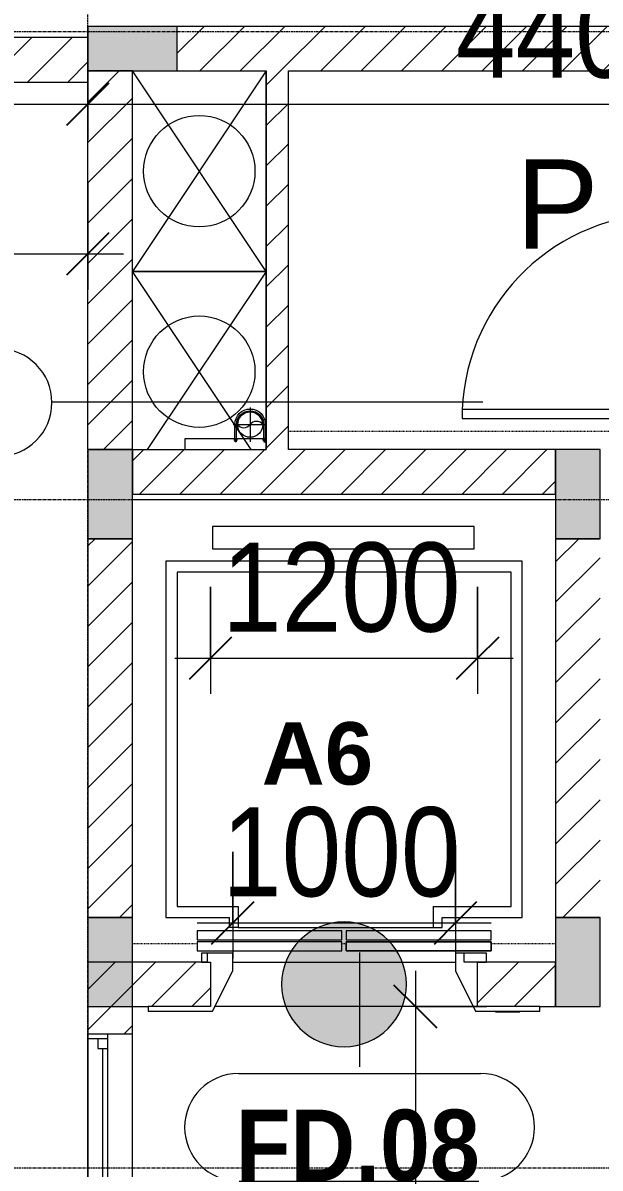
# Model space of a CAD drawing. Header units: millimetres. Extents: x 1591 to 240306, y -15958 to 82755.
# Drawn here: x 122762 to 125354, y 48437 to 53577 of the extents above; entities that cross this region are included whole.
import ezdxf

# ---------------------------------------------------------------- set-up
doc = ezdxf.new("R2010")
doc.units = ezdxf.units.MM
for name, pattern in [('Dash 1_8_', [6.35, 3.175, -3.175]), ('Grid Line', [22.225, 12.7, -3.175, 3.175, -3.175]), ('IMPORT-CENTER _2_', [40.64, 25.4, -5.08, 5.08, -5.08])]:
    doc.linetypes.add(name, pattern=pattern)
for name, color, linetype, lineweight in [('0-1', 7, 'Continuous', 5), ('0-2', 250, 'Continuous', 9), ('A-ANNO-DIMS', 211, 'Continuous', 9), ('A-ANNO-DIMS-160', 211, 'Continuous', 9), ('A-ANNO-NOTE', 131, 'Continuous', 9), ('A-AREA', 32, 'Dash 1_8_', 9), ('A-AREA-IDEN', 2, 'Continuous', 9), ('A-DETL-GENF-2', 1, 'Continuous', 9), ('A-DOOR-3', 1, 'Continuous', 9), ('A-DOOR-FRAM-1', 1, 'Continuous', 9), ('A-DOOR-IDEN', 31, 'Continuous', 9), ('A-FLOR', 192, 'Continuous', 9), ('A-FLOR-2', 9, 'Continuous', 9), ('A-GLAZ', 151, 'Continuous', 9), ('A-WALL', 113, 'Continuous', 9), ('A-WALL-3', 113, 'Continuous', 18), ('A-WALL-PATT-2', 111, 'Continuous', 9), ('G-ANNO-TEXT-1', 7, 'Continuous', 9), ('G-IMPT-2', 8, 'IMPORT-CENTER _2_', 9), ('G-IMPT-3', 8, 'Continuous', 9), ('M-EQPM', 50, 'Continuous', 9), ('S-COLS-1', 52, 'Continuous', 5), ('S-COLS-2', 7, 'Continuous', 18), ('S-GRID-1', 1, 'Grid Line', 9)]:
    doc.layers.add(name, color=color, linetype=linetype, lineweight=lineweight)
doc.styles.add('Arial_6', font='arial_0.ttf', dxfattribs={"height": 400})
doc.styles.add('Arial_9', font='arial_0.ttf', dxfattribs={"height": 280})
doc.styles.add('Arial_B_3', font='arialbd_0.ttf', dxfattribs={"width": 0.9, "height": 320})
doc.styles.add('UTM Avo', font='UTM Avo.ttf', dxfattribs={"width": 0.9, "height": 400})
doc.dimstyles.new('1_Dim_chi_tiet_2_5', dxfattribs={"dimscale": 304.8, "dimtxt": 399.720379, "dimasz": 0.629921, "dimexe": 0.524934, "dimexo": 0.0625, "dimgap": 0.052493, "dimtad": 1, "dimdec": 0, "dimrnd": 5, "dimzin": 0, "dimdsep": 46, "dimtxsty": 'UTM Avo', "dimblk1": 'OBLIQUE', "dimblk2": 'OBLIQUE', "dimsah": 1, "dimcen": 0.09, "dimdle": 0.524934, "dimazin": 0, "dimtfac": 1, "dimtdec": 4, "dimtix": 1, "dimtmove": 0, "dimatfit": 3, "dimfxl": 1.049869, "dimfxlon": 1, "dimtvp": 1, "dimtolj": 1, "dimtzin": 0, "dimarcsym": 2})
doc.dimstyles.new('1_Dim_chi_tiet_2_5_1', dxfattribs={"dimscale": 304.8, "dimtxt": 399.720379, "dimasz": 0.629921, "dimexe": 0.524934, "dimexo": 0.0625, "dimgap": 0.052493, "dimtad": 1, "dimdec": 0, "dimrnd": 5, "dimzin": 0, "dimdsep": 46, "dimtxsty": 'UTM Avo', "dimblk1": 'OBLIQUE', "dimblk2": 'OBLIQUE', "dimsah": 1, "dimcen": 0.09, "dimdle": 0.524934, "dimazin": 0, "dimtfac": 1, "dimtdec": 4, "dimtix": 1, "dimtmove": 0, "dimatfit": 3, "dimfxl": 1.049869, "dimfxlon": 1, "dimtvp": 1, "dimtolj": 1, "dimtzin": 0, "dimarcsym": 2})
pattern_1 = [(45, (11001.35, 0), (-90.50967, 90.50967), [])]

# ---------------------------------------------------------------- blocks, each defined once
blk = doc.blocks.new('NCV_TKTC_KET CAU_rvt-1-TKCS_MB TẦNG 3-4')
at = {"layer": 'S-COLS-1'}
for points in [[(112452.6, 53361.9), (112452.6, 53561.9), (112052.6, 53561.9), (112052.6, 53361.9)], [(112252.6, 51261.9), (112252.6, 51661.9), (112052.6, 51661.9), (112052.6, 51261.9)], [(114352.6, 51261.9), (114352.6, 51661.9), (114152.6, 51661.9), (114152.6, 51261.9)], [(112252.6, 49161.9), (112252.6, 49561.9), (112052.6, 49561.9), (112052.6, 49161.9)], [(114352.6, 49161.9), (114352.6, 49561.9), (114152.6, 49561.9), (114152.6, 49161.9)]]:
    blk.add_hatch(color=256, dxfattribs=at).paths.add_polyline_path(points)
at = {"layer": 'S-COLS-2'}
for p, q in [((112052.6, 53561.9), (112052.6, 53361.9)), ((112452.6, 53561.9), (112052.6, 53561.9)), ((112452.6, 53361.9), (112452.6, 53561.9)), ((112052.6, 53361.9), (112452.6, 53361.9)), ((112252.6, 51661.9), (112052.6, 51661.9)), ((112052.6, 51661.9), (112052.6, 51261.9)), ((112252.6, 51261.9), (112252.6, 51661.9)), ((114352.6, 51661.9), (114152.6, 51661.9)), ((114152.6, 51661.9), (114152.6, 51261.9)), ((114352.6, 51261.9), (114352.6, 51661.9)), ((112052.6, 51261.9), (112252.6, 51261.9)), ((114152.6, 51261.9), (114352.6, 51261.9)), ((112252.6, 49561.9), (112052.6, 49561.9)), ((112052.6, 49561.9), (112052.6, 49161.9)), ((112252.6, 49161.9), (112252.6, 49561.9)), ((114352.6, 49561.9), (114152.6, 49561.9)), ((114152.6, 49561.9), (114152.6, 49161.9)), ((114352.6, 49161.9), (114352.6, 49561.9)), ((112052.6, 49161.9), (112252.6, 49161.9)), ((114152.6, 49161.9), (114352.6, 49161.9))]:
    blk.add_line(p, q, dxfattribs=at)
blk = doc.blocks.new('NCV_TKTC_TANG 3 - 4_rvt-2-TKCS_MB TẦNG 3-4')
at = {"layer": 'A-FLOR-2'}
blk.add_line((112052.6, 53511.9), (112052.6, 53561.9), dxfattribs=at)
blk = doc.blocks.new('1_FAMILY RVT - W01-WxH 1400x3200xmm-489780-TKCS_MB TẦNG 3-4')
at = {"layer": 'A-GLAZ'}
for p, q in [((698.4, 172.39), (749.2, 197.79)), ((698.4, 172.39), (749.2, 146.99)), ((698.4, 172.39), (901.6, 172.39)), ((-1600, 96.19), (-1600, -103.81)), ((1600, 96.19), (-1600, 96.19)), ((-1600, 96.19), (-1536.5, 96.19)), ((-1580.95, 96.19), (-1580.95, 7.29)), ((-1536.5, 51.74), (-1580.95, 51.74)), ((-1536.5, 96.19), (-22.225, 96.19)), ((-1536.5, 96.19), (-1536.5, 51.74)), ((-1536.5, 73.965), (-22.225, 73.965)), ((-22.225, 7.29), (-22.225, 96.19)), ((-22.225, 96.19), (22.225, 96.19)), ((22.225, 51.74), (-22.225, 51.74)), ((22.225, 96.19), (1580.95, 96.19)), ((22.225, 96.19), (22.225, 7.29)), ((1536.5, 51.74), (1536.5, 7.29)), ((1580.95, 51.74), (1536.5, 51.74)), ((1580.95, 96.19), (1600, 96.19)), ((1580.95, 96.19), (1580.95, 7.29)), ((1600, -103.81), (1600, 96.19)), ((-1600, 7.29), (-1580.95, 7.29)), ((-1580.95, 7.29), (-22.225, 7.29)), ((-22.225, 7.29), (22.225, 7.29)), ((22.225, 29.515), (1536.5, 29.515)), ((22.225, 7.29), (1536.5, 7.29)), ((1536.5, 7.29), (1600, 7.29)), ((-1600, -103.81), (1600, -103.81))]:
    blk.add_line(p, q, dxfattribs=at)
blk = doc.blocks.new('Thang may HIEN - Dài x Rộng - 2000x2000-2402764-TKCS_MB TẦNG 3-4')
at = {"layer": 'A-DOOR-3'}
for p, q in [((-590, 120), (-880, 120)), ((-880, 120), (-880, 100)), ((-680, 124), (-790, 124)), ((-790, 124), (-790, 120)), ((-680, 120), (-680, 124)), ((-500, -60), (-590, 120)), ((590, 120), (500, -60)), ((880, 120), (590, 120)), ((880, 100), (880, 120)), ((-880, 100), (-600, 100)), ((-600, 100), (-600, -100)), ((600, -100), (600, 100)), ((600, 100), (880, 100)), ((-600, -100), (-640, -100)), ((-640, -100), (-640, -140)), ((-600, -100), (-540, -100)), ((-540, -100), (-540, -140)), ((-500, -140), (-500, -60)), ((500, -60), (500, -140)), ((615, -100), (600, -100)), ((615, -140), (615, -100)), ((640, -100), (615, -100)), ((640, -140), (640, -100)), ((-660, -190.4), (-660, -150.4)), ((-660, -150.4), (-10, -150.4)), ((-10, -150.4), (-660, -150.4)), ((-660, -150.4), (-660, -190.4)), ((-640, -140), (-540, -140)), ((-540, -140), (-500, -140)), ((-10, -150.4), (-10, -190.4)), ((-10, -190.4), (-10, -150.4)), ((660, -150.4), (10, -150.4)), ((10, -150.4), (10, -190.4)), ((10, -150.4), (10, -190.4)), ((660, -150.4), (10, -150.4)), ((500, -140), (615, -140)), ((615, -140), (640, -140)), ((660, -190.4), (660, -150.4)), ((660, -190.4), (660, -150.4)), ((-10, -190.4), (-660, -190.4)), ((-660, -190.4), (-10, -190.4)), ((-10, -200.4), (-660, -200.4)), ((-660, -200.4), (-660, -240.4)), ((-10, -200.4), (-660, -200.4)), ((-660, -200.4), (-660, -240.4)), ((-10, -240.4), (-10, -200.4)), ((-10, -240.4), (-10, -200.4)), ((10, -190.4), (660, -190.4)), ((10, -190.4), (660, -190.4)), ((10, -200.4), (10, -240.4)), ((660, -200.4), (10, -200.4)), ((10, -200.4), (10, -240.4)), ((660, -200.4), (10, -200.4)), ((660, -240.4), (660, -200.4)), ((660, -240.4), (660, -200.4)), ((-660, -240.4), (-10, -240.4)), ((-660, -240.4), (-10, -240.4)), ((-440, -255), (-440, -300)), ((-400, -255), (-440, -255)), ((475, -255), (-400, -255)), ((-400, -350), (-400, -255)), ((10, -240.4), (660, -240.4)), ((10, -240.4), (660, -240.4)), ((475, -255), (515, -255)), ((475, -350), (475, -255)), ((515, -255), (515, -300)), ((-440, -300), (-800, -300)), ((-800, -300), (-800, -1900)), ((800, -300), (515, -300)), ((800, -1900), (800, -300)), ((-400, -350), (-750, -350)), ((-750, -350), (-750, -1850)), ((750, -350), (475, -350)), ((750, -1850), (750, -350)), ((-750, -1850), (750, -1850)), ((-800, -1900), (800, -1900)), ((590.8, -1955.4), (-584.2, -1955.4)), ((-584.2, -1955.4), (-584.2, -2055.4)), ((590.8, -2055.4), (590.8, -1955.4)), ((-584.2, -2055.4), (590.8, -2055.4))]:
    blk.add_line(p, q, dxfattribs=at)
blk = doc.blocks.new('FD_02 - FD_03 - FD_03-KY THUAT-900x2200mm-801877-TKCS_MB TẦNG 3-4')
at = {"layer": 'A-DETL-GENF-2'}
for p, q in [((460, -50), (420, -50)), ((420, -50), (420, -970)), ((460, -970), (460, -50)), ((420, -970), (460, -970))]:
    blk.add_line(p, q, dxfattribs=at)
blk.add_arc((460, -50), 920, 180, 267.5081, dxfattribs=at)
at = {"layer": 'A-DOOR-FRAM-1'}
for p, q in [((-495, 50), (-450, 50)), ((-495, -50), (-495, 50)), ((-450, 50), (-450, -10)), ((450, 50), (495, 50)), ((450, -10), (450, 50)), ((495, 50), (495, -50)), ((-460, -50), (-495, -50)), ((-450, -10), (-460, -10)), ((-460, -10), (-460, -50)), ((460, -10), (450, -10)), ((460, -50), (460, -10)), ((495, -50), (460, -50))]:
    blk.add_line(p, q, dxfattribs=at)
blk = doc.blocks.new('TKTC_XREF_251221_MB TANG 2-7 - TKTC_XREF_260130_MB TANG 2-5_dwg_CUM U_DN100-V66-TKCS_MB TẦNG 3-4')
at = {"layer": 'G-IMPT-3'}
blk.add_hatch(color=256, dxfattribs=at).paths.add_polyline_path([(0, 61), (15.8, 58.9), (30.5, 52.8), (43.1, 43.1), (52.8, 30.5), (58.9, 15.8), (61, 0), (58.9, -15.8), (52.8, -30.5), (43.1, -43.1), (30.5, -52.8), (15.8, -58.9), (0, -61), (0, -57), (14.8, -55.1), (28.5, -49.4), (40.3, -40.3), (49.4, -28.5), (55.1, -14.8), (57, 0), (55.1, 14.8), (49.4, 28.5), (40.3, 40.3), (28.5, 49.4), (14.8, 55.1), (0, 57)])
for p, q in [((-79.1, 66.6), (-79.1, 63.4)), ((-76.6, 66.6), (-76.6, 63.4)), ((-74.6, 66.6), (-74.6, 63.4)), ((-72.7, 69.3), (-72.7, 60.7)), ((-66.9, 67.9), (-71.7, 67.9)), ((-66.9, 62.1), (-71.7, 62.1)), ((-65, 69), (0, 69)), ((-79.1, -63.4), (-79.1, -66.6)), ((-76.6, -63.4), (-76.6, -66.6)), ((-74.6, -63.4), (-74.6, -66.6)), ((-72.7, -60.7), (-72.7, -69.3)), ((-66.9, -62.1), (-71.7, -62.1)), ((-66.9, -67.9), (-71.7, -67.9)), ((-65, -69), (0, -69))]:
    blk.add_line(p, q, dxfattribs=at)
at = {"layer": 'G-IMPT-3', "flags": 128}
for points in [[(-72.7, 67.6), (-78.1, 67.6), (-78.1, 62.4), (-72.7, 62.4)], [(-71.7, 59.2), (-66.9, 59.2), (-66.9, 70.8), (-71.7, 70.8)], [(-65, 71.7), (-65, 57.3), (-66.9, 57.3), (-66.9, 59.2)], [(-65, 61), (0, 61), (0, 57)], [(-72.7, -62.4), (-78.1, -62.4), (-78.1, -67.6), (-72.7, -67.6)], [(-71.7, -70.8), (-66.9, -70.8), (-66.9, -59.2), (-71.7, -59.2)], [(-66.9, -59.2), (-66.9, -57.3), (-65, -57.3), (-65, -72.7), (-66.9, -72.7), (-66.9, -70.8)], [(-65, -61), (0, -61), (0, -57)]]:
    blk.add_lwpolyline(points, dxfattribs=at)
at = {"layer": 'G-IMPT-3'}
for centre, radius, start, end in [((-78.1, 66.6), 0.96, 90, 180), ((-78.1, 63.4), 0.96, 180, 270), ((-71.1, 69.3), 1.56, 112.6199, 247.3801), ((-67.9, 65), 4.8, 143.1301, 216.8699), ((-71.1, 60.7), 1.56, 112.6199, 247.3801), ((0, 0), 69, 270, 90), ((0, 0), 61, 270, 90), ((0, 0), 57, 270, 90), ((-78.1, -63.4), 0.96, 90, 180), ((-78.1, -66.6), 0.96, 180, 270), ((-71.1, -60.7), 1.56, 112.6199, 247.3801), ((-67.9, -65), 4.8, 143.1301, 216.8699), ((-71.1, -69.3), 1.56, 112.6199, 247.3801)]:
    blk.add_arc(centre, radius, start, end, dxfattribs=at)
blk = doc.blocks.new('TKTC_XREF_251221_MB TANG 2-7 - TKTC_XREF_260130_MB TANG 2-5_dwg_$cc-V67-TKCS_MB TẦNG 3-4')
at = {"layer": 'G-IMPT-2'}
for p, q in [((0, -0.673), (0, 0.629)), ((-0.673, 0), (0.673, 0))]:
    blk.add_line(p, q, dxfattribs=at)
at = {"layer": 'M-EQPM'}
blk.add_circle((0, 0), 0.5, dxfattribs=at)
for centre, radius, start, end in [((0, 0), 0.5, 90, 270), ((0.188, 0.25), 0.313, 126.8699, 233.1301), ((-0.188, -0.25), 0.313, 306.8699, 53.1301)]:
    blk.add_arc(centre, radius, start, end, dxfattribs=at)
blk = doc.blocks.new('TKTC_XREF_251221_MB TANG 2-7 - TKTC_XREF_251221_MB TANG 2-7-2039446-TKCS_MB TẦNG 3-4')
at = {"layer": 'M-EQPM'}
for p, q in [((79200.1, 34473.4), (78835.4, 34473.4)), ((78835.4, 34473.4), (78835.4, 34425))]:
    blk.add_line(p, q, dxfattribs=at)
at = {"xscale": 114.0000000000649, "yscale": 114.0000000000649, "zscale": 114.0000000000649, "rotation": 269.9277821117898}
blk.add_blockref('TKTC_XREF_251221_MB TANG 2-7 - TKTC_XREF_260130_MB TANG 2-5_dwg_$cc-V67-TKCS_MB TẦNG 3-4', (79128.4, 34537.5), dxfattribs=at)
at = {"extrusion": (0, 0, -1), "zscale": -1, "rotation": 90.072217886616}
blk.add_blockref('TKTC_XREF_251221_MB TANG 2-7 - TKTC_XREF_260130_MB TANG 2-5_dwg_CUM U_DN100-V66-TKCS_MB TẦNG 3-4', (-79128.5, 34538.4), dxfattribs=at)
blk = doc.blocks.new('DIMBLOCK68-TKCS_MB TẦNG 3-4')
at = {"layer": 'A-ANNO-DIMS-160'}
for p, q in [((119153.9, 53532.3), (119153.9, 53052.3)), ((119153.9, 53212.3), (119153.9, 53532.3)), ((123054, 53532.3), (123054, 53052.3)), ((123054, 53212.3), (123054, 53532.3)), ((119153.9, 53212.3), (123054, 53212.3))]:
    blk.add_line(p, q, dxfattribs=at)
at = {"layer": 'A-ANNO-DIMS-160', "lineweight": 25}
for p, q in [((119153.9, 53212.3), (119249.9, 53308.3)), ((123054, 53212.3), (123150, 53308.3)), ((119153.9, 53212.3), (119057.9, 53116.3)), ((123054, 53212.3), (122958, 53116.3))]:
    blk.add_line(p, q, dxfattribs=at)
at = {"layer": 'A-ANNO-DIMS-160', "color": 0, "insert": (120556.2, 53731.9), "char_height": 400, "width": 1314.636, "attachment_point": 1, "line_spacing_factor": 1.110334, "style": 'UTM Avo'}
blk.add_mtext('3900', dxfattribs=at)
blk = doc.blocks.new('_Oblique')
at = {"color": 0, "linetype": 'ByBlock', "lineweight": -2}
blk.add_line((-0.5, -0.5), (0.5, 0.5), dxfattribs=at)
blk = doc.blocks.new('DIMBLOCK69-TKCS_MB TẦNG 3-4')
at = {"layer": 'A-ANNO-DIMS-160'}
for p, q in [((123054, 53532.3), (123054, 53052.3)), ((123054, 53212.3), (123054, 53532.3)), ((127453.9, 53532.3), (127453.9, 53052.3)), ((127453.9, 53212.3), (127453.9, 53532.3)), ((123054, 53212.3), (127613.9, 53212.3))]:
    blk.add_line(p, q, dxfattribs=at)
at = {"layer": 'A-ANNO-DIMS-160', "lineweight": 25}
for p, q in [((123054, 53212.3), (123150, 53308.3)), ((127453.9, 53212.3), (127549.9, 53308.3)), ((123054, 53212.3), (122958, 53116.3)), ((127453.9, 53212.3), (127357.9, 53116.3))]:
    blk.add_line(p, q, dxfattribs=at)
at = {"layer": 'A-ANNO-DIMS-160', "color": 0, "insert": (124706.2, 53731.9), "char_height": 400, "width": 1314.636, "attachment_point": 1, "line_spacing_factor": 1.110334, "style": 'UTM Avo'}
blk.add_mtext('4400', dxfattribs=at)
blk = doc.blocks.new('HDNDCT_GHI CHÚ CỬA CHỐNG CHÁY E30 - HDNDCT_GHI CHÚ CỬA CHỐNG CHÁY E30-1614707-TKCS_MB TẦNG 3-4')
at = {"layer": 'A-ANNO-NOTE'}
h = blk.add_hatch(color=256, dxfattribs=at)
edge = h.paths.add_edge_path()
edge.add_arc((0, 0), 1.75, 0, 180)
edge.add_arc((0, 0), 1.75, 180, 360)
for start, end in [(360, 180), (180, 360)]:
    blk.add_arc((0, 0), 1.75, start, end, dxfattribs=at)
blk = doc.blocks.new('DIMBLOCK175-TKCS_MB TẦNG 3-4')
at = {"layer": 'A-ANNO-DIMS-160'}
for p, q in [((124524.3, 49321.9), (124524.3, 45577.4)), ((124844.3, 49161.9), (124364.3, 49161.9)), ((124524.3, 49161.9), (124844.3, 49161.9)), ((124844.3, 45737.4), (124364.3, 45737.4)), ((124524.3, 45737.4), (124844.3, 45737.4))]:
    blk.add_line(p, q, dxfattribs=at)
at = {"layer": 'A-ANNO-DIMS-160', "lineweight": 25}
for p, q in [((124524.3, 49161.9), (124428.3, 49257.9)), ((124524.3, 49161.9), (124620.3, 49065.9)), ((124524.3, 45737.4), (124428.3, 45833.4)), ((124524.3, 45737.4), (124620.3, 45641.4))]:
    blk.add_line(p, q, dxfattribs=at)
at = {"layer": 'A-ANNO-DIMS-160', "color": 0, "insert": (124004.7, 46901.9), "char_height": 400, "width": 1314.636, "attachment_point": 1, "rotation": 90, "line_spacing_factor": 1.110334, "style": 'UTM Avo'}
blk.add_mtext('3425', dxfattribs=at)
blk = doc.blocks.new('STN_Door Tag - STN_Door Tag-1788670-TKCS_MB TẦNG 3-4')
at = {"layer": 'A-DOOR-IDEN'}
for p, q in [((-3.37, 1.495), (3.431, 1.495)), ((-3.37, -1.524), (3.431, -1.524))]:
    blk.add_line(p, q, dxfattribs=at)
for centre, start, end in [((-3.37, -0.015), 90, 270), ((3.431, -0.015), 270, 90)]:
    blk.add_arc(centre, 1.509, start, end, dxfattribs=at)
blk = doc.blocks.new('DIMBLOCK398-TKCS_MB TẦNG 3-4')
at = {"layer": 'A-ANNO-DIMS-160'}
for p, q in [((117253.9, 52861.3), (117253.9, 52381.3)), ((117253.9, 52541.3), (117253.9, 52861.3)), ((123054, 52861.3), (123054, 52381.3)), ((123054, 52541.3), (123054, 52861.3)), ((117093.9, 52541.3), (123214, 52541.3))]:
    blk.add_line(p, q, dxfattribs=at)
at = {"layer": 'A-ANNO-DIMS-160', "lineweight": 25}
for p, q in [((117253.9, 52541.3), (117349.9, 52637.3)), ((123054, 52541.3), (123150, 52637.3)), ((117253.9, 52541.3), (117157.9, 52445.3)), ((123054, 52541.3), (122958, 52445.3))]:
    blk.add_line(p, q, dxfattribs=at)
at = {"layer": 'A-ANNO-DIMS-160', "color": 0, "insert": (119606.2, 53061), "char_height": 400, "width": 1314.636, "attachment_point": 1, "line_spacing_factor": 1.110334, "style": 'UTM Avo'}
blk.add_mtext('5800', dxfattribs=at)
blk = doc.blocks.new('DIMBLOCK431-TKCS_MB TẦNG 3-4')
at = {"layer": 'A-ANNO-DIMS-160'}
for p, q in [((123604, 51045.4), (123604, 50565.4)), ((123604, 50725.4), (123604, 51045.4)), ((124804, 51045.4), (124804, 50565.4)), ((124804, 50725.4), (124804, 51045.4)), ((123444, 50725.4), (124964, 50725.4))]:
    blk.add_line(p, q, dxfattribs=at)
at = {"layer": 'A-ANNO-DIMS-160', "lineweight": 25}
for p, q in [((123604, 50725.4), (123700, 50821.4)), ((124804, 50725.4), (124900, 50821.4)), ((123604, 50725.4), (123508, 50629.4)), ((124804, 50725.4), (124708, 50629.4))]:
    blk.add_line(p, q, dxfattribs=at)
at = {"layer": 'A-ANNO-DIMS-160', "color": 0, "insert": (123656.2, 51245.1), "char_height": 400, "width": 1314.636, "attachment_point": 1, "line_spacing_factor": 1.110334, "style": 'UTM Avo'}
blk.add_mtext('1200', dxfattribs=at)
blk = doc.blocks.new('DIMBLOCK432-TKCS_MB TẦNG 3-4')
at = {"layer": 'A-ANNO-DIMS-160'}
for p, q in [((123704, 49857.2), (123704, 49377.2)), ((123704, 49537.2), (123704, 49857.2)), ((124704, 49857.2), (124704, 49377.2)), ((124704, 49537.2), (124704, 49857.2)), ((123544, 49537.2), (124864, 49537.2))]:
    blk.add_line(p, q, dxfattribs=at)
at = {"layer": 'A-ANNO-DIMS-160', "lineweight": 25}
for p, q in [((123704, 49537.2), (123800, 49633.2)), ((124704, 49537.2), (124800, 49633.2)), ((123704, 49537.2), (123608, 49441.2)), ((124704, 49537.2), (124608, 49441.2))]:
    blk.add_line(p, q, dxfattribs=at)
at = {"layer": 'A-ANNO-DIMS-160', "color": 0, "insert": (123656.2, 50056.8), "char_height": 400, "width": 1314.636, "attachment_point": 1, "line_spacing_factor": 1.110334, "style": 'UTM Avo'}
blk.add_mtext('1000', dxfattribs=at)

msp = doc.modelspace()

# ---------------------------------------------------------------- hatches: boundary and pattern name
at = {"layer": 'A-WALL-PATT-2'}
h = msp.add_hatch(dxfattribs=at)
h.set_pattern_fill('FP_1', color=256, style=0, pattern_type=2)
h.set_pattern_definition(pattern_1)
h.paths.add_polyline_path([(126153.9, 53361.9), (126153.9, 53561.9), (123453.9, 53561.9), (123453.9, 53361.9), (125754, 53361.9)])
h = msp.add_hatch(dxfattribs=at)
h.set_pattern_fill('FP_1', color=256, style=0, pattern_type=2)
h.set_pattern_definition(pattern_1)
h.paths.add_polyline_path([(123054, 53311.9), (123054, 53511.9), (119153.9, 53511.9), (119153.9, 53311.9), (121924.9, 53311.9)])
h = msp.add_hatch(dxfattribs=at)
h.set_pattern_fill('FP_1', color=256, style=0, pattern_type=2)
h.set_pattern_definition(pattern_1)
h.paths.add_polyline_path([(123254, 51661.9), (123254, 53362.3), (123054, 53362.3), (123054, 51661.9)])
h = msp.add_hatch(dxfattribs=at)
h.set_pattern_fill('FP_1', color=256, style=0, pattern_type=2)
h.set_pattern_definition(pattern_1)
h.paths.add_polyline_path([(123954, 51661.9), (123954, 53361.9), (123854, 53361.9), (123854, 51661.9)])
h = msp.add_hatch(dxfattribs=at)
h.set_pattern_fill('FP_1', color=256, style=0, pattern_type=2)
h.set_pattern_definition(pattern_1)
h.paths.add_polyline_path([(125153.9, 51461.9), (125153.9, 51661.9), (123254, 51661.9), (123254, 51461.9), (125148.9, 51461.9)])
h = msp.add_hatch(dxfattribs=at)
h.set_pattern_fill('FP_1', color=256, style=0, pattern_type=2)
h.set_pattern_definition(pattern_1)
h.paths.add_polyline_path([(123254, 49561.9), (123254, 51261.9), (123054, 51261.9), (123054, 49561.9)])
h = msp.add_hatch(dxfattribs=at)
h.set_pattern_fill('FP_1', color=256, style=0, pattern_type=2)
h.set_pattern_definition(pattern_1)
h.paths.add_polyline_path([(125353.9, 49561.9), (125353.9, 51261.9), (125153.9, 51261.9), (125153.9, 49561.9)])
h = msp.add_hatch(dxfattribs=at)
h.set_pattern_fill('FP_1', color=256, style=0, pattern_type=2)
h.set_pattern_definition(pattern_1)
h.paths.add_polyline_path([(123254, 45737.4), (123254, 45837.4), (123054, 45837.4), (123054, 45737.4)])
h.paths.add_polyline_path([(123054, 49037.4), (123254, 49037.4), (123254, 49361.9), (123054, 49361.9)])
h = msp.add_hatch(dxfattribs=at)
h.set_pattern_fill('FP_1', color=256, style=0, pattern_type=2)
h.set_pattern_definition(pattern_1)
h.paths.add_polyline_path([(125148.9, 49161.9), (125153.9, 49161.9), (125153.9, 49361.9), (124804, 49361.9), (124804, 49161.9), (125084, 49161.9)])
h.paths.add_polyline_path([(123254, 49161.9), (123604, 49161.9), (123604, 49361.9), (123254, 49361.9)])

# ---------------------------------------------------------------- linework, layer by layer
at = {"layer": '0-2'}
for p, q in [((123853.9, 52462.3), (123254, 53361.9)), ((123853.9, 53361.9), (123254, 52462.3)), ((123853.9, 52462.3), (123853.9, 53361.9)), ((123254, 52462.3), (123853.9, 52462.3)), ((123787.4, 51661.9), (123254, 52461.9)), ((123853.9, 52461.9), (123254, 52461.9)), ((123853.9, 52461.9), (123320.5, 51661.9)), ((123853.9, 51661.9), (123853.9, 52461.9))]:
    msp.add_line(p, q, dxfattribs=at)
for centre in [(123554, 52911.9), (123554, 52011.9)]:
    msp.add_circle(centre, 250, dxfattribs=at)
at = {"layer": 'A-AREA'}
for p, q in [((125654, 51743.4), (123954, 51743.4)), ((123544, 49443.4), (123254, 49443.4)), ((124214, 49443.4), (124194, 49443.4)), ((125153.9, 49443.4), (124864, 49443.4))]:
    msp.add_line(p, q, dxfattribs=at)
at = {"layer": 'A-DOOR-IDEN'}
for p, q in [((124203.3, 51874.8), (122892.1, 51874.8)), ((124826.7, 51874.8), (124203.3, 51874.8)), ((124273.7, 49404.3), (124273.7, 48891.2))]:
    msp.add_line(p, q, dxfattribs=at)
at = {"layer": 'A-FLOR'}
for p, q in [((123254, 52461.9), (123853.9, 52461.9)), ((123853.9, 52461.9), (123853.9, 51661.9)), ((123254, 51437.4), (125153.9, 51437.4))]:
    msp.add_line(p, q, dxfattribs=at)
at = {"layer": 'A-WALL'}
for p, q in [((123704, 49361.9), (124704, 49361.9)), ((124784, 49161.9), (123624, 49161.9))]:
    msp.add_line(p, q, dxfattribs=at)
at = {"layer": 'A-WALL-3'}
for p, q in [((126153.9, 53561.9), (123453.9, 53561.9)), ((123453.9, 53561.9), (123453.9, 53361.9)), ((123054, 53511.9), (119153.9, 53511.9)), ((123054, 51661.9), (123054, 53511.9)), ((123254, 53362.3), (123054, 53362.3)), ((123254, 51661.9), (123254, 53362.3)), ((123453.9, 53361.9), (123854, 53361.9)), ((123854, 53361.9), (123854, 51661.9)), ((123954, 53361.9), (125654, 53361.9)), ((123954, 51661.9), (123954, 53361.9)), ((119153.9, 53311.9), (123054, 53311.9)), ((123054, 51661.9), (123854, 51661.9)), ((123254, 51661.9), (123254, 51461.9)), ((125153.9, 51661.9), (123954, 51661.9)), ((125153.9, 51461.9), (125153.9, 51661.9)), ((123254, 51461.9), (125153.9, 51461.9)), ((123254, 51261.9), (123054, 51261.9)), ((123054, 51261.9), (123054, 49561.9)), ((123254, 49561.9), (123254, 51261.9)), ((125153.9, 51261.9), (125153.9, 49561.9)), ((125353.9, 51261.9), (125153.9, 51261.9)), ((123054, 49561.9), (123254, 49561.9)), ((125153.9, 49561.9), (125353.9, 49561.9)), ((123054, 49361.9), (123054, 49037.4)), ((123589, 49361.9), (123054, 49361.9)), ((125153.9, 49361.9), (124804, 49361.9)), ((125153.9, 49161.9), (125153.9, 49361.9)), ((123254, 49037.4), (123254, 49161.9)), ((123254, 49161.9), (123324, 49161.9)), ((125084, 49161.9), (125153.9, 49161.9))]:
    msp.add_line(p, q, dxfattribs=at)
at = {"layer": 'S-GRID-1'}
for p, q in [((123054, 19175.3), (123054, 76690.4)), ((139245.7, 53536.9), (45492.6, 53536.9)), ((139245.7, 51436.9), (45492.6, 51436.9)), ((139245.7, 48436.9), (45492.6, 48436.9))]:
    msp.add_line(p, q, dxfattribs=at)

# ---------------------------------------------------------------- block references
at = {"layer": '0-1'}
for name in ['NCV_TKTC_KET CAU_rvt-1-TKCS_MB TẦNG 3-4', 'NCV_TKTC_TANG 3 - 4_rvt-2-TKCS_MB TẦNG 3-4']:
    msp.add_blockref(name, (11001.4, 0), dxfattribs=at)
at = {"layer": 'A-ANNO-NOTE', "xscale": 160, "yscale": 160, "zscale": 160}
msp.add_blockref('HDNDCT_GHI CHÚ CỬA CHỐNG CHÁY E30 - HDNDCT_GHI CHÚ CỬA CHỐNG CHÁY E30-1614707-TKCS_MB TẦNG 3-4', (124203.9, 49261.9), dxfattribs=at)
at = {"layer": 'A-DOOR-3'}
for name, p, rotation in [('FD_02 - FD_03 - FD_03-KY THUAT-900x2200mm-801877-TKCS_MB TẦNG 3-4', (125704, 52261.9), 270), ('Thang may HIEN - Dài x Rộng - 2000x2000-2402764-TKCS_MB TẦNG 3-4', (124204, 49261.9), 180)]:
    msp.add_blockref(name, p, dxfattribs=dict(at, rotation=rotation))
at = {"layer": 'A-DOOR-IDEN', "xscale": 159.9999999999999, "yscale": 159.9999999999999, "zscale": 159.9999999999999}
for p in [(122101.7, 51875.5), (124268.8, 48622.3)]:
    msp.add_blockref('STN_Door Tag - STN_Door Tag-1788670-TKCS_MB TẦNG 3-4', p, dxfattribs=at)
at = {"layer": 'A-GLAZ', "rotation": 90}
msp.add_blockref('1_FAMILY RVT - W01-WxH 1400x3200xmm-489780-TKCS_MB TẦNG 3-4', (123150.2, 47437.4), dxfattribs=at)
at = {"layer": 'M-EQPM'}
msp.add_blockref('TKTC_XREF_251221_MB TANG 2-7 - TKTC_XREF_251221_MB TANG 2-7-2039446-TKCS_MB TẦNG 3-4', (44653.9, 17236.9), dxfattribs=at)

# ---------------------------------------------------------------- texts
at = {"layer": 'A-AREA-IDEN', "insert": (126061.9, 52558.9), "char_height": 400, "width": 2180.8, "attachment_point": 8, "line_spacing_factor": 0.936439, "style": 'Arial_6'}
msp.add_mtext('\\pt8,16,24,32,40,48,56,64,72,80,88,96,104,112,120,128,136,144,152,160,168,176,184,192,200,208,216,224,232,240,248,256;P.RÁC 3', dxfattribs=at)
at = {"layer": 'A-DOOR-IDEN', "insert": (124265.6, 48537), "char_height": 320, "width": 1124.64, "attachment_point": 5, "line_spacing_factor": 0.936439, "style": 'Arial_B_3'}
msp.add_mtext('\\pt7.2,14.4,21.6,28.8,36,43.2,50.4,57.6,64.8,72,79.2,86.4,93.6,100.8,108,115.2,122.4,129.6,136.8,144,151.2,158.4,165.6,172.8,180,187.2,194.4,201.6,208.8,216,223.2,230.4;FD.08', dxfattribs=at)
at = {"layer": 'G-ANNO-TEXT-1', "insert": (124084.5, 50296.5), "char_height": 280, "width": 708.8, "attachment_point": 5, "line_spacing_factor": 0.936439, "style": 'Arial_9'}
msp.add_mtext('\\pt79.9988,160.0004,239.9992,320.0008,399.9996,480.0012,560,639.9988,720.0004,799.9992,880.0008,959.9996,1040.0012,1120,1199.9988,1280.0004,1359.9992,1440.0008,1519.9996,1600.0012,1680,1759.9988,1840.0004,1919.9992,2000.0008,2079.9996,2160.0012,2240,2319.9988,2400.0004,2479.9992,2560.0008;{\\fArial|b1|i0|c0|p34;A6}', dxfattribs=at)

# ---------------------------------------------------------------- dimensions: what is measured, and where the dimension line sits
at = {"layer": 'A-ANNO-DIMS'}
for base, p1, p2, dimstyle, override, picture, middle in [((123054, 53212.3), (119153.9, 53532.3), (123054, 53532.3), '1_Dim_chi_tiet_2_5', {"dimpost": '<>', "dimfxl": 3900.071331}, 'DIMBLOCK68-TKCS_MB TẦNG 3-4', (121104, 53435.3)), ((127453.9, 53212.3), (123054, 53532.3), (127453.9, 53532.3), '1_Dim_chi_tiet_2_5', {"dimpost": '<>', "dimfxl": 4399.928669}, 'DIMBLOCK69-TKCS_MB TẦNG 3-4', (125254, 53435.3)), ((123054, 52541.3), (117253.9, 52861.3), (123054, 52861.3), '1_Dim_chi_tiet_2_5_1', {"dimpost": '<>', "dimfxl": 5800.071331}, 'DIMBLOCK398-TKCS_MB TẦNG 3-4', (120154, 52764.3)), ((124804, 50725.4), (123604, 51045.4), (124804, 51045.4), '1_Dim_chi_tiet_2_5_1', {"dimpost": '<>', "dimfxl": 1200}, 'DIMBLOCK431-TKCS_MB TẦNG 3-4', (124204, 50948.4)), ((124704, 49537.2), (123704, 49857.2), (124704, 49857.2), '1_Dim_chi_tiet_2_5_1', {"dimpost": '<>', "dimfxl": 1000}, 'DIMBLOCK432-TKCS_MB TẦNG 3-4', (124204, 49760.2))]:
    dim = msp.add_linear_dim(base=base, p1=p1, p2=p2, dimstyle=dimstyle, override=override, dxfattribs=at)
    dim.commit()
    dim.dimension.update_dxf_attribs({"geometry": picture, "text_midpoint": middle})
dim = msp.add_linear_dim(base=(124524.3135, 45737.3629), p1=(124844.3135, 49161.936), p2=(124844.3135, 45737.3629), angle=90, dimstyle='1_Dim_chi_tiet_2_5', override={"dimpost": '<>', "dimfxl": 3424.573178}, dxfattribs=at)
dim.commit()
dim.dimension.update_dxf_attribs({"geometry": 'DIMBLOCK175-TKCS_MB TẦNG 3-4', "text_midpoint": (124301.3214, 47449.6494)})

doc.saveas('drawing.dxf')
